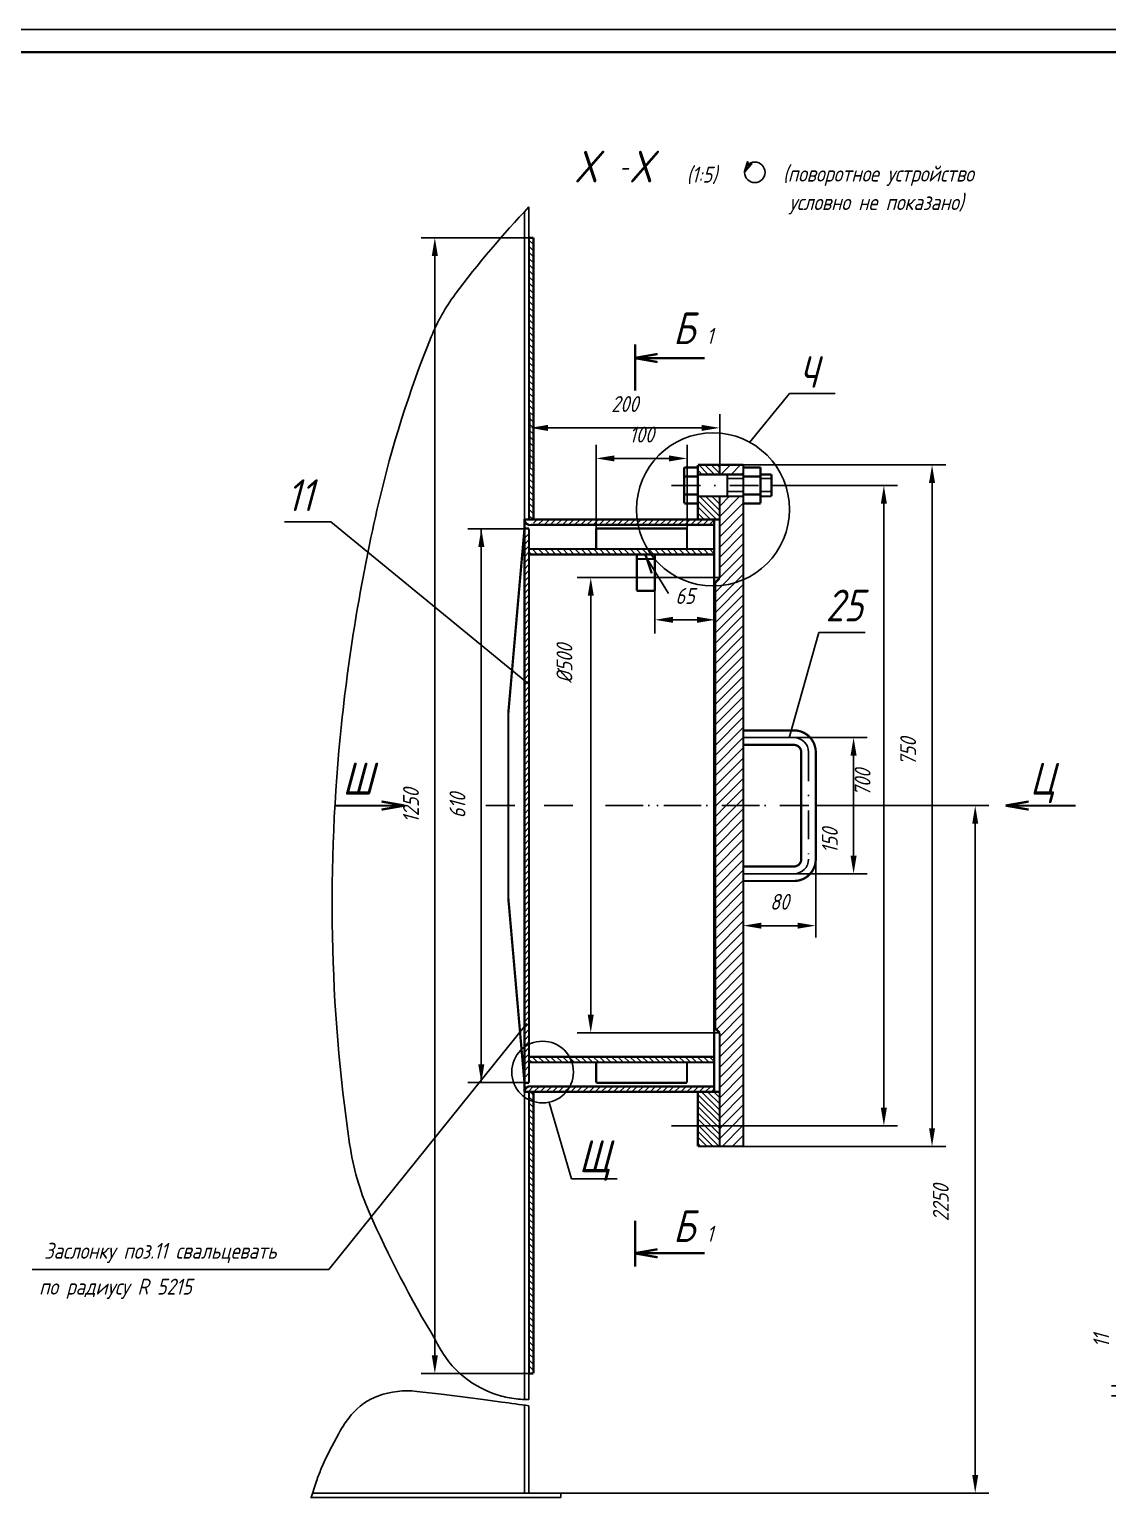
# Model space of a CAD drawing. Extents: x 626 to 1905, y 563 to 1774.
# Drawn here: x 836 to 1073.5, y 834 to 1157.2 of the extents above; entities that cross this region are included whole.
import ezdxf
from ezdxf.enums import TextEntityAlignment as Align

# ---------------------------------------------------------------- set-up
doc = ezdxf.new("R2010")
doc.units = 0
doc.header["$LTSCALE"] = 0.5
doc.header["$MEASUREMENT"] = 0
doc.linetypes.add('DASHDOT', pattern=[25.4, 12.7, -6.35, 0, -6.35])
doc.layers.get('0').update_dxf_attribs({"linetype": 'CONTINUOUS'})
doc.layers.get('DEFPOINTS').update_dxf_attribs({"linetype": 'CONTINUOUS'})
doc.styles.add('ROMANC', font='romanc', dxfattribs={"width": 0.8, "oblique": 15, "height": 3.5})
doc.dimstyles.get("Standard").update_dxf_attribs({"dimtxt": 0.18, "dimasz": 0.18, "dimexe": 0.18, "dimexo": 0.0625, "dimgap": 0.09, "dimtad": 0, "dimtih": 1, "dimtoh": 1, "dimdec": 4, "dimzin": 0, "dimtxsty": 'STANDARD', "dimcen": 0.09, "dimazin": 3, "dimtfac": 1, "dimtdec": 4, "dimtofl": 0, "dimtmove": 0, "dimatfit": 3, "dimtolj": 1, "dimtzin": 0})

# ---------------------------------------------------------------- blocks, each defined once
blk = doc.blocks.new('*X80')
at = {"color": 0}
for p, q in [((1081.41, 819.26), (1079.31, 821.36)), ((1082.76, 819.26), (1080.66, 821.36)), ((1083.92, 819.45), (1082.01, 821.36)), ((1083.92, 820.79), (1083.35, 821.36)), ((1080.06, 819.26), (1079.12, 820.2)), ((1083.23, 809.36), (1079.12, 813.47)), ((1081.88, 809.36), (1079.12, 812.12)), ((1083.92, 810.02), (1079.48, 814.46)), ((1083.92, 811.36), (1080.82, 814.46)), ((1083.92, 812.71), (1082.17, 814.46)), ((1083.92, 814.06), (1083.52, 814.46)), ((1080.53, 809.36), (1079.12, 810.77)), ((1079.19, 809.36), (1079.12, 809.43))]:
    blk.add_line(p, q, dxfattribs=at)
blk = doc.blocks.new('*X81')
at = {"color": 0}
for p, q in [((1042.92, 808.54), (1043.74, 809.36)), ((1043.89, 808.16), (1045.09, 809.36)), ((1045.24, 808.16), (1046.44, 809.36)), ((1046.59, 808.16), (1047.79, 809.36)), ((1047.93, 808.16), (1049.13, 809.36)), ((1049.28, 808.16), (1050.48, 809.36)), ((1050.63, 808.16), (1051.83, 809.36)), ((1051.97, 808.16), (1053.17, 809.36)), ((1053.32, 808.16), (1054.52, 809.36)), ((1054.67, 808.16), (1055.87, 809.36)), ((1056.02, 808.16), (1057.22, 809.36)), ((1057.36, 808.16), (1058.56, 809.36)), ((1058.71, 808.16), (1059.91, 809.36)), ((1060.06, 808.16), (1061.26, 809.36)), ((1061.4, 808.16), (1062.6, 809.36)), ((1062.75, 808.16), (1063.95, 809.36)), ((1064.1, 808.16), (1065.3, 809.36)), ((1065.44, 808.16), (1066.64, 809.36)), ((1066.79, 808.16), (1067.99, 809.36)), ((1068.14, 808.16), (1069.34, 809.36)), ((1069.49, 808.16), (1070.69, 809.36)), ((1070.83, 808.16), (1072.03, 809.36)), ((1072.18, 808.16), (1073.38, 809.36)), ((1073.53, 808.16), (1074.73, 809.36)), ((1074.87, 808.16), (1076.07, 809.36)), ((1076.22, 808.16), (1077.42, 809.36)), ((1077.57, 808.16), (1078.77, 809.36)), ((1078.91, 808.16), (1080.11, 809.36)), ((1080.26, 808.16), (1081.46, 809.36)), ((1081.61, 808.16), (1082.72, 809.27))]:
    blk.add_line(p, q, dxfattribs=at)
blk = doc.blocks.new('*D187')
at = {"color": 0, "linetype": 'BYBLOCK'}
for p, q in [((993.27, 1061.31), (1037.84, 1061.31)), ((1034.84, 915.31), (1034.84, 1057.31)), ((993.27, 911.31), (1037.84, 911.31))]:
    blk.add_line(p, q, dxfattribs=at)
for points in [[(1034.17, 1057.31), (1035.51, 1057.31), (1034.84, 1061.31)], [(1034.17, 915.31), (1035.51, 915.31), (1034.84, 911.31)]]:
    blk.add_solid(points, dxfattribs=at)
at = {"layer": 'DEFPOINTS', "color": 0, "linetype": 'BYBLOCK'}
for p in [(993.27, 1061.31), (1034.84, 1061.31), (993.27, 911.31)]:
    blk.add_point(p, dxfattribs=at)
at = {"color": 0, "linetype": 'BYBLOCK', "style": 'ROMANC', "oblique": 15, "width": 0.8}
blk.add_text('750', height=3.5, rotation=90, dxfattribs=at).set_placement((1031.34, 998.18), align=Align.CENTER)
blk = doc.blocks.new('*D213')
at = {"color": 0, "linetype": 'BYBLOCK'}
for p, q in [((988.07, 1036.5), (956.67, 1036.5)), ((959.67, 1032.5), (959.67, 940.28)), ((988.07, 936.28), (956.67, 936.28))]:
    blk.add_line(p, q, dxfattribs=at)
for points in [[(959.01, 1032.5), (960.34, 1032.5), (959.67, 1036.5)], [(959.01, 940.28), (960.34, 940.28), (959.67, 936.28)]]:
    blk.add_solid(points, dxfattribs=at)
at = {"layer": 'DEFPOINTS', "color": 0, "linetype": 'BYBLOCK'}
for p in [(988.07, 1036.5), (959.67, 936.28), (988.07, 936.28)]:
    blk.add_point(p, dxfattribs=at)
at = {"color": 0, "linetype": 'BYBLOCK', "style": 'ROMANC', "oblique": 15, "width": 0.8}
blk.add_text('%%c500', height=3.5, rotation=90, dxfattribs=at).set_placement((955.63, 1017.58), align=Align.CENTER)
blk = doc.blocks.new('*D189')
at = {"color": 0, "linetype": 'BYBLOCK'}
for p, q in [((946.27, 1060.41), (946.27, 1072.47)), ((988.07, 1061.2), (988.07, 1072.47)), ((984.07, 1069.47), (950.27, 1069.47))]:
    blk.add_line(p, q, dxfattribs=at)
for points in [[(950.27, 1070.14), (950.27, 1068.8), (946.27, 1069.47)], [(984.07, 1070.14), (984.07, 1068.8), (988.07, 1069.47)]]:
    blk.add_solid(points, dxfattribs=at)
at = {"layer": 'DEFPOINTS', "color": 0, "linetype": 'BYBLOCK'}
for p in [(946.27, 1069.47), (946.27, 1060.41), (988.07, 1061.2)]:
    blk.add_point(p, dxfattribs=at)
at = {"color": 0, "linetype": 'BYBLOCK', "style": 'ROMANC', "oblique": 15, "width": 0.8}
blk.add_text('200', height=3.5, dxfattribs=at).set_placement((967.17, 1072.97), align=Align.CENTER)
blk = doc.blocks.new('*D186')
at = {"color": 0, "linetype": 'BYBLOCK'}
for p, q in [((946.07, 1111.32), (922.33, 1111.32)), ((925.33, 1107.32), (925.33, 865.3)), ((946.07, 861.3), (922.33, 861.3))]:
    blk.add_line(p, q, dxfattribs=at)
for points in [[(924.66, 1107.32), (926, 1107.32), (925.33, 1111.32)], [(924.66, 865.3), (926, 865.3), (925.33, 861.3)]]:
    blk.add_solid(points, dxfattribs=at)
at = {"layer": 'DEFPOINTS', "color": 0, "linetype": 'BYBLOCK'}
for p in [(946.07, 1111.32), (925.33, 861.3), (946.07, 861.3)]:
    blk.add_point(p, dxfattribs=at)
at = {"color": 0, "linetype": 'BYBLOCK', "style": 'ROMANC', "oblique": 15, "width": 0.8}
blk.add_text('1250', height=3.5, rotation=90, dxfattribs=at).set_placement((921.83, 986.31), align=Align.CENTER)
blk = doc.blocks.new('*D188')
at = {"color": 0, "linetype": 'BYBLOCK'}
for p, q in [((993.27, 1001.29), (1020.56, 1001.29)), ((1017.56, 997.29), (1017.56, 975.32)), ((993.27, 971.32), (1020.56, 971.32))]:
    blk.add_line(p, q, dxfattribs=at)
for points in [[(1016.89, 997.29), (1018.23, 997.29), (1017.56, 1001.29)], [(1016.89, 975.32), (1018.23, 975.32), (1017.56, 971.32)]]:
    blk.add_solid(points, dxfattribs=at)
at = {"layer": 'DEFPOINTS', "color": 0, "linetype": 'BYBLOCK'}
for p in [(993.27, 1001.29), (993.27, 971.32), (1017.56, 971.32)]:
    blk.add_point(p, dxfattribs=at)
at = {"color": 0, "linetype": 'BYBLOCK', "style": 'ROMANC', "oblique": 15, "width": 0.8}
blk.add_text('150', height=3.5, rotation=90, dxfattribs=at).set_placement((1014.09, 978.6), align=Align.CENTER)
blk = doc.blocks.new('*D196')
at = {"color": 0, "linetype": 'BYBLOCK'}
for p, q in [((1076.82, 776.07), (1076.82, 779.77)), ((1076.82, 772.07), (1076.82, 776.07)), ((1086.1, 768.07), (1073.82, 768.07)), ((1076.82, 765.88), (1076.82, 768.07)), ((1085.83, 765.88), (1073.82, 765.88)), ((1076.82, 761.88), (1076.82, 757.88))]:
    blk.add_line(p, q, dxfattribs=at)
for points in [[(1076.15, 772.07), (1077.49, 772.07), (1076.82, 768.07)], [(1076.15, 761.88), (1077.49, 761.88), (1076.82, 765.88)]]:
    blk.add_solid(points, dxfattribs=at)
at = {"layer": 'DEFPOINTS', "color": 0, "linetype": 'BYBLOCK'}
for p in [(1076.82, 768.07), (1086.1, 768.07), (1085.83, 765.88)]:
    blk.add_point(p, dxfattribs=at)
at = {"color": 0, "linetype": 'BYBLOCK', "style": 'ROMANC', "oblique": 15, "width": 0.8}
blk.add_text('11', height=3.5, rotation=90, dxfattribs=at).set_placement((1073.32, 777.97), align=Align.CENTER)
blk = doc.blocks.new('*X191')
at = {"color": 0}
for p, q in [((946.62, 1041.61), (946.07, 1042.16)), ((947.97, 1041.61), (946.77, 1042.81)), ((949.31, 1041.61), (948.11, 1042.81)), ((950.66, 1041.61), (949.46, 1042.81)), ((952.01, 1041.61), (950.81, 1042.81)), ((953.35, 1041.61), (952.15, 1042.81)), ((954.7, 1041.61), (953.5, 1042.81)), ((956.05, 1041.61), (954.85, 1042.81)), ((957.4, 1041.61), (956.2, 1042.81)), ((958.74, 1041.61), (957.54, 1042.81)), ((960.09, 1041.61), (958.89, 1042.81)), ((961.44, 1041.61), (960.24, 1042.81)), ((962.78, 1041.61), (961.58, 1042.81)), ((964.13, 1041.61), (962.93, 1042.81)), ((965.48, 1041.61), (964.28, 1042.81)), ((966.82, 1041.61), (965.62, 1042.81)), ((968.17, 1041.61), (966.97, 1042.81)), ((969.52, 1041.61), (968.32, 1042.81)), ((970.87, 1041.61), (969.67, 1042.81)), ((972.21, 1041.61), (971.01, 1042.81)), ((973.56, 1041.61), (972.36, 1042.81)), ((974.91, 1041.61), (973.71, 1042.81)), ((976.25, 1041.61), (975.05, 1042.81)), ((977.6, 1041.61), (976.4, 1042.81)), ((978.95, 1041.61), (977.75, 1042.81)), ((980.29, 1041.61), (979.09, 1042.81)), ((981.64, 1041.61), (980.44, 1042.81)), ((982.99, 1041.61), (981.79, 1042.81)), ((984.34, 1041.61), (983.14, 1042.81)), ((985.68, 1041.61), (984.48, 1042.81)), ((986.87, 1041.77), (985.83, 1042.81))]:
    blk.add_line(p, q, dxfattribs=at)
blk = doc.blocks.new('*X192')
at = {"color": 0}
for p, q in [((947.96, 929.81), (946.76, 931.01)), ((949.31, 929.81), (948.11, 931.01)), ((950.66, 929.81), (949.46, 931.01)), ((952, 929.81), (950.8, 931.01)), ((953.35, 929.81), (952.15, 931.01)), ((954.7, 929.81), (953.5, 931.01)), ((955.11, 930.74), (954.84, 931.01)), ((957.39, 929.81), (956.19, 931.01)), ((958.74, 929.81), (957.54, 931.01)), ((960.08, 929.81), (958.88, 931.01)), ((961.43, 929.81), (960.23, 931.01)), ((962.78, 929.81), (961.58, 931.01)), ((964.13, 929.81), (962.93, 931.01)), ((965.47, 929.81), (964.27, 931.01)), ((966.82, 929.81), (965.62, 931.01)), ((968.17, 929.81), (966.97, 931.01)), ((969.51, 929.81), (968.31, 931.01)), ((970.86, 929.81), (969.66, 931.01)), ((972.21, 929.81), (971.01, 931.01)), ((973.56, 929.81), (972.36, 931.01)), ((974.9, 929.81), (973.7, 931.01)), ((976.25, 929.81), (975.05, 931.01)), ((977.6, 929.81), (976.4, 931.01)), ((978.94, 929.81), (977.74, 931.01)), ((980.29, 929.81), (979.09, 931.01)), ((981.64, 929.81), (980.44, 931.01)), ((982.98, 929.81), (981.78, 931.01)), ((984.33, 929.81), (983.13, 931.01)), ((985.68, 929.81), (984.48, 931.01)), ((986.87, 929.97), (985.83, 931.01)), ((946.61, 929.81), (946.07, 930.35)), ((956.04, 929.81), (955.11, 930.74))]:
    blk.add_line(p, q, dxfattribs=at)
blk = doc.blocks.new('*D211')
at = {"color": 0, "linetype": 'BYBLOCK'}
for p, q in [((960.87, 1047.31), (960.87, 1065.75)), ((980.87, 1047.31), (980.87, 1065.75)), ((976.87, 1062.75), (964.87, 1062.75))]:
    blk.add_line(p, q, dxfattribs=at)
for points in [[(964.87, 1063.41), (964.87, 1062.08), (960.87, 1062.75)], [(976.87, 1063.41), (976.87, 1062.08), (980.87, 1062.75)]]:
    blk.add_solid(points, dxfattribs=at)
at = {"layer": 'DEFPOINTS', "color": 0, "linetype": 'BYBLOCK'}
for p in [(960.87, 1062.75), (960.87, 1047.31), (980.87, 1047.31)]:
    blk.add_point(p, dxfattribs=at)
at = {"color": 0, "linetype": 'BYBLOCK', "style": 'ROMANC', "oblique": 15, "width": 0.8}
blk.add_text('100', height=3.5, dxfattribs=at).set_placement((970.87, 1066.25), align=Align.CENTER)
blk = doc.blocks.new('*D212')
at = {"color": 0, "linetype": 'BYBLOCK'}
for p, q in [((987.07, 1035.39), (987.07, 1024.22)), ((973.79, 1033.61), (973.79, 1024.22)), ((983.07, 1027.22), (977.79, 1027.22))]:
    blk.add_line(p, q, dxfattribs=at)
for points in [[(977.79, 1027.89), (977.79, 1026.55), (973.79, 1027.22)], [(983.07, 1027.89), (983.07, 1026.55), (987.07, 1027.22)]]:
    blk.add_solid(points, dxfattribs=at)
at = {"layer": 'DEFPOINTS', "color": 0, "linetype": 'BYBLOCK'}
for p in [(987.07, 1035.39), (973.79, 1033.61), (973.79, 1027.22)]:
    blk.add_point(p, dxfattribs=at)
at = {"color": 0, "linetype": 'BYBLOCK', "style": 'ROMANC', "oblique": 15, "width": 0.8}
blk.add_text('65', height=3.5, dxfattribs=at).set_placement((980.43, 1030.72), align=Align.CENTER)

msp = doc.modelspace()

# ---------------------------------------------------------------- linework, layer by layer
for p, q in [((626.71, 1157.2), (1467.71, 1157.2)), ((945.07, 1044.02), (945.07, 1117.07)), ((946.07, 1111.32), (946.07, 1118.12387)), ((994.64, 1066.28), (1003.42, 1077.03)), ((1003.42, 1077.03), (1013.52, 1077.03)), ((989.63, 1058.31), (993.25, 1058.31)), ((997.21, 1058.31), (999.47, 1058.31)), ((989.97, 1055.49), (993.25, 1055.49)), ((997.32, 1055.49), (999.47, 1055.49)), ((902.46, 1048.8), (892.21, 1048.8)), ((945.93, 1013.15), (902.46, 1048.8)), ((945.07, 1049.31), (946.07, 1049.31)), ((945.07, 1049.31), (946.07, 1049.31)), ((971.687, 1041.39), (976.808, 1033.045)), ((1003.39, 1001.27), (1009.87, 1024.46)), ((1009.87, 1024.46), (1020.13, 1024.46)), ((1009.21, 973.9), (1009.21, 957.3)), ((945.6, 938.39), (901.98, 884.21)), ((945.07, 928.6), (945.07, 855.57469)), ((945.07, 923.31), (946.07, 923.31)), ((950.53, 920.93), (955.43, 904.14)), ((977.48, 915.81), (996.91, 915.81)), ((955.43, 904.14), (965.46, 904.14)), ((901.98, 884.21), (836.67, 884.21)), ((946.07, 861.3), (946.07, 855.56028)), ((945.07, 854.33516), (945.07, 834.98)), ((946.07, 854.19285), (946.07, 834.98)), ((897.93, 833.98), (953.07, 833.98)), ((898.41693, 834.98), (953.07, 834.98)), ((953.07, 834.98), (953.07, 833.98))]:
    msp.add_line(p, q)
at = {"color": 0}
for p, q in [((947.07, 1109.82455), (946.07, 1110.82455)), ((947.07, 1108.47752), (946.07, 1109.47752)), ((947.07, 1111.17159), (946.92159, 1111.32)), ((947.07, 1107.13048), (946.07, 1108.13048)), ((947.07, 1105.78344), (946.07, 1106.78344)), ((947.07, 1104.4364), (946.07, 1105.4364)), ((947.07, 1103.08936), (946.07, 1104.08936)), ((947.07, 1101.74232), (946.07, 1102.74232)), ((947.07, 1100.39528), (946.07, 1101.39528)), ((947.07, 1099.04825), (946.07, 1100.04825)), ((947.07, 1097.70121), (946.07, 1098.70121)), ((947.07, 1096.35417), (946.07, 1097.35417)), ((947.07, 1095.00713), (946.07, 1096.00713)), ((947.07, 1093.66009), (946.07, 1094.66009)), ((947.07, 1092.31305), (946.07, 1093.31305)), ((947.07, 1090.96602), (946.07, 1091.96602)), ((947.07, 1089.61898), (946.07, 1090.61898)), ((947.07, 1088.27194), (946.07, 1089.27194)), ((947.07, 1086.9249), (946.07, 1087.9249)), ((947.07, 1085.57786), (946.07, 1086.57786)), ((947.07, 1084.23082), (946.07, 1085.23082)), ((947.07, 1082.88379), (946.07, 1083.88379)), ((947.07, 1081.53675), (946.07, 1082.53675)), ((947.07, 1080.18971), (946.07, 1081.18971)), ((947.07, 1078.84267), (946.07, 1079.84267)), ((947.07, 1077.49563), (946.07, 1078.49563)), ((947.07, 1076.14859), (946.07, 1077.14859)), ((947.07, 1074.80155), (946.07, 1075.80155)), ((947.07, 1073.45452), (946.07, 1074.45452)), ((947.07, 1072.10748), (946.07, 1073.10748)), ((947.07, 1070.76044), (946.07, 1071.76044)), ((947.07, 1069.4134), (946.07, 1070.4134)), ((947.07, 1068.06636), (946.07, 1069.06636)), ((947.07, 1066.71932), (946.07, 1067.71932)), ((947.07, 1065.37229), (946.07, 1066.37229)), ((947.07, 1064.02525), (946.07, 1065.02525)), ((947.07, 1062.67821), (946.07, 1063.67821)), ((947.07, 1061.33117), (946.07, 1062.33117)), ((947.07, 1059.98413), (946.07, 1060.98413)), ((988.07, 1061.19751), (988.18249, 1061.31)), ((988.32756, 1059.21), (990.42756, 1061.31)), ((990.57262, 1059.21), (992.67262, 1061.31)), ((947.07, 1058.63709), (946.07, 1059.63709)), ((947.07, 1057.29006), (946.07, 1058.29006)), ((947.07, 1055.94302), (946.07, 1056.94302)), ((992.81768, 1059.21), (993.27, 1059.66232)), ((947.07, 1054.59598), (946.07, 1055.59598)), ((947.07, 1053.24894), (946.07, 1054.24894)), ((988.07, 1049.97219), (992.50781, 1054.41)), ((988.07, 1052.21725), (990.26275, 1054.41)), ((947.07, 1051.9019), (946.07, 1052.9019)), ((947.07, 1050.55486), (946.07, 1051.55486)), ((988.07, 1047.72712), (993.27, 1052.92712)), ((988.07, 1045.48206), (993.27, 1050.68206)), ((947.07, 1049.20782), (946.07, 1050.20782)), ((988.07, 1043.237), (993.27, 1048.437)), ((945.07, 1045.18124), (946.07, 1046.18124)), ((945.07, 1043.79124), (946.07, 1044.79124)), ((988.07, 1040.99193), (993.27, 1046.19193)), ((945.07, 1042.4442), (946.07, 1043.4442)), ((945.07, 1041.09716), (946.07, 1042.09716)), ((946.58559, 1041.61), (946.07, 1042.12559)), ((988.07, 1038.74687), (993.27, 1043.94687)), ((988.07, 1036.5018), (993.27, 1041.7018)), ((945.07, 1039.75012), (946.07, 1040.75012)), ((945.07, 1038.40308), (946.07, 1039.40308)), ((945.07, 1037.05605), (946.07, 1038.05605)), ((987.07, 1033.25674), (993.27, 1039.45674)), ((945.07, 1035.70901), (946.07, 1036.70901)), ((945.07, 1034.36197), (946.07, 1035.36197)), ((987.07, 1031.01168), (993.27, 1037.21168)), ((987.07, 1028.76661), (993.27, 1034.96661)), ((945.07, 1033.01493), (946.07, 1034.01493)), ((945.07, 1031.66789), (946.07, 1032.66789)), ((945.07, 1030.32085), (946.07, 1031.32085)), ((987.07, 1026.52155), (993.27, 1032.72155)), ((945.07, 1028.97382), (946.07, 1029.97382)), ((945.07, 1027.62678), (946.07, 1028.62678)), ((987.07, 1024.27648), (993.27, 1030.47648)), ((987.07, 1022.03142), (993.27, 1028.23142)), ((945.07, 1026.27974), (946.07, 1027.27974)), ((945.07, 1024.9327), (946.07, 1025.9327)), ((987.07, 1019.78636), (993.27, 1025.98636)), ((945.07, 1023.58566), (946.07, 1024.58566)), ((945.07, 1022.23862), (946.07, 1023.23862)), ((945.07, 1020.89159), (946.07, 1021.89159)), ((987.07, 1017.54129), (993.27, 1023.74129)), ((987.07, 1015.29623), (993.27, 1021.49623)), ((945.07, 1019.54455), (946.07, 1020.54455)), ((945.07, 1018.19751), (946.07, 1019.19751)), ((987.07, 1013.05116), (993.27, 1019.25116)), ((945.07, 1016.85047), (946.07, 1017.85047)), ((945.07, 1015.50343), (946.07, 1016.50343)), ((945.07, 1014.15639), (946.07, 1015.15639)), ((987.07, 1010.8061), (993.27, 1017.0061)), ((945.07, 1012.80935), (946.07, 1013.80935)), ((945.07, 1011.46232), (946.07, 1012.46232)), ((987.07, 1008.56104), (993.27, 1014.76104)), ((987.07, 1006.31597), (993.27, 1012.51597)), ((945.07, 1010.11528), (946.07, 1011.11528)), ((945.07, 1008.76824), (946.07, 1009.76824)), ((987.07, 1004.07091), (993.27, 1010.27091)), ((945.07, 1007.4212), (946.07, 1008.4212)), ((945.07, 1006.07416), (946.07, 1007.07416)), ((945.07, 1004.72712), (946.07, 1005.72712)), ((987.07, 1001.82584), (993.27, 1008.02584)), ((987.07, 999.58078), (993.27, 1005.78078)), ((945.07, 1003.38009), (946.07, 1004.38009)), ((945.07, 1002.03305), (946.07, 1003.03305)), ((987.07, 997.33572), (993.27, 1003.53572)), ((945.07, 1000.68601), (946.07, 1001.68601)), ((945.07, 999.33897), (946.07, 1000.33897)), ((945.07, 997.99193), (946.07, 998.99193)), ((987.07, 995.09065), (993.27, 1001.29065)), ((987.07, 992.84559), (993.27, 999.04559)), ((945.07, 996.64489), (946.07, 997.64489)), ((945.07, 995.29786), (946.07, 996.29786)), ((987.07, 990.60052), (993.27, 996.80052)), ((945.07, 993.95082), (946.07, 994.95082)), ((945.07, 992.60378), (946.07, 993.60378)), ((987.07, 988.35546), (993.27, 994.55546)), ((987.2696, 986.31), (993.27, 992.3104)), ((945.07, 991.25674), (946.07, 992.25674)), ((945.07, 989.9097), (946.07, 990.9097)), ((945.07, 988.56266), (946.07, 989.56266)), ((989.51467, 986.31), (993.27, 990.06533)), ((945.07, 987.21562), (946.07, 988.21562)), ((945.07, 985.86859), (945.51141, 986.31)), ((945.51141, 986.31), (946.07, 986.86859)), ((987.07, 983.86533), (989.51467, 986.31)), ((987.07, 986.1104), (987.2696, 986.31)), ((987.07, 981.62027), (991.75973, 986.31)), ((991.75973, 986.31), (993.27, 987.82027)), ((945.07, 984.52155), (946.07, 985.52155)), ((945.07, 983.17451), (946.07, 984.17451)), ((945.07, 981.82747), (946.07, 982.82747)), ((987.07, 979.3752), (993.27, 985.5752)), ((987.07, 977.13014), (993.27, 983.33014)), ((945.07, 980.48043), (946.07, 981.48043)), ((945.07, 979.13339), (946.07, 980.13339)), ((987.07, 974.88508), (993.27, 981.08508)), ((945.07, 977.78636), (946.07, 978.78636)), ((945.07, 976.43932), (946.07, 977.43932)), ((946.16086, 977.41), (946.07, 977.50086)), ((987.07, 972.64001), (993.27, 978.84001)), ((987.07, 970.39495), (993.27, 976.59495)), ((945.07, 975.09228), (946.07, 976.09228)), ((945.07, 973.74524), (946.07, 974.74524)), ((945.07, 972.3982), (946.07, 973.3982)), ((987.07, 968.14988), (993.27, 974.34988)), ((945.07, 971.05116), (946.07, 972.05116)), ((945.07, 969.70413), (946.07, 970.70413)), ((987.07, 965.90482), (993.27, 972.10482)), ((987.07, 963.65976), (993.27, 969.85976)), ((945.07, 968.35709), (946.07, 969.35709)), ((945.07, 967.01005), (946.07, 968.01005)), ((945.07, 965.66301), (946.07, 966.66301)), ((987.07, 961.41469), (993.27, 967.61469)), ((945.07, 964.31597), (946.07, 965.31597)), ((945.07, 962.96893), (946.07, 963.96893)), ((987.07, 959.16963), (993.27, 965.36963)), ((945.07, 961.62189), (946.07, 962.62189)), ((945.07, 960.27486), (946.07, 961.27486)), ((987.07, 956.92456), (993.27, 963.12456)), ((987.07, 954.6795), (993.27, 960.8795)), ((945.07, 958.92782), (946.07, 959.92782)), ((945.07, 957.58078), (946.07, 958.58078)), ((945.07, 956.23374), (946.07, 957.23374)), ((987.07, 952.43444), (993.27, 958.63444)), ((945.07, 954.8867), (946.07, 955.8867)), ((945.07, 953.53966), (946.07, 954.53966)), ((987.07, 950.18937), (993.27, 956.38937)), ((987.07, 947.94431), (993.27, 954.14431)), ((945.07, 952.19263), (946.07, 953.19263)), ((945.07, 950.84559), (946.07, 951.84559)), ((945.07, 949.49855), (946.07, 950.49855)), ((987.07, 945.69924), (993.27, 951.89924)), ((945.07, 948.15151), (946.07, 949.15151)), ((945.07, 946.80447), (946.07, 947.80447)), ((987.07, 943.45418), (993.27, 949.65418)), ((987.07, 941.20911), (993.27, 947.40911)), ((945.07, 945.45743), (946.07, 946.45743)), ((945.07, 944.1104), (946.07, 945.1104)), ((987.07, 938.96405), (993.27, 945.16405)), ((945.07, 942.76336), (946.07, 943.76336)), ((945.07, 941.41632), (946.07, 942.41632)), ((945.07, 940.06928), (946.07, 941.06928)), ((987.35051, 936.99949), (993.27, 942.91899)), ((988.07, 935.47392), (993.27, 940.67392)), ((945.07, 938.72224), (946.07, 939.72224)), ((945.07, 937.3752), (946.07, 938.3752)), ((988.07, 933.22886), (993.27, 938.42886)), ((945.07, 936.02816), (946.07, 937.02816)), ((945.07, 934.68113), (946.07, 935.68113)), ((945.07, 933.33409), (946.07, 934.33409)), ((988.07, 930.98379), (993.27, 936.18379)), ((945.07, 931.98705), (946.07, 932.98705)), ((945.07, 930.64001), (946.07, 931.64001)), ((988.07, 928.73873), (993.27, 933.93873)), ((988.07, 926.49367), (993.27, 931.69367)), ((945.07, 929.29297), (946.07, 930.29297)), ((945.07, 927.94593), (946.07, 928.94593)), ((946.58141, 929.81), (946.07, 930.32141)), ((988.07, 924.2486), (993.27, 929.4486)), ((945.07, 926.42593), (946.07, 927.42593)), ((945.86926, 923.34), (947.06926, 924.54)), ((947.16926, 923.31), (948.36926, 924.51)), ((948.5163, 923.31), (949.7163, 924.51)), ((949.86333, 923.31), (951.06333, 924.51)), ((951.21037, 923.31), (952.41037, 924.51)), ((952.55741, 923.31), (953.75741, 924.51)), ((953.90445, 923.31), (955.10445, 924.51)), ((955.25149, 923.31), (956.45149, 924.51)), ((956.59853, 923.31), (957.79853, 924.51)), ((957.94556, 923.31), (959.14556, 924.51)), ((959.2926, 923.31), (960.4926, 924.51)), ((960.63964, 923.31), (961.83964, 924.51)), ((961.98668, 923.31), (963.18668, 924.51)), ((963.33372, 923.31), (964.53372, 924.51)), ((964.68076, 923.31), (965.88076, 924.51)), ((966.0278, 923.31), (967.2278, 924.51)), ((967.37483, 923.31), (968.57483, 924.51)), ((968.72187, 923.31), (969.92187, 924.51)), ((970.06891, 923.31), (971.26891, 924.51)), ((971.41595, 923.31), (972.61595, 924.51)), ((972.76299, 923.31), (973.96299, 924.51)), ((974.11003, 923.31), (975.31003, 924.51)), ((975.45706, 923.31), (976.65706, 924.51)), ((976.8041, 923.31), (978.0041, 924.51)), ((978.15114, 923.31), (979.35114, 924.51)), ((979.49818, 923.31), (980.69818, 924.51)), ((980.84522, 923.31), (982.04522, 924.51)), ((982.19226, 923.31), (983.39226, 924.51)), ((983.53929, 923.31), (984.73929, 924.51)), ((984.88633, 923.31), (986.08633, 924.51)), ((988.07, 922.00354), (993.27, 927.20354)), ((988.07, 919.75847), (993.27, 924.95847)), ((947.07, 921.23918), (946.07, 922.23918)), ((947.07, 922.58621), (946.34621, 923.31)), ((988.07, 917.95625), (983.27, 922.75625)), ((988.07, 916.60921), (983.27, 921.40921)), ((988.07, 919.30329), (984.06329, 923.31)), ((988.07, 920.65033), (985.41033, 923.31)), ((986.23337, 923.31), (986.87, 923.94663)), ((988.07, 921.99737), (986.75737, 923.31)), ((988.07, 917.51341), (993.27, 922.71341)), ((947.07, 919.89214), (946.07, 920.89214)), ((947.07, 918.5451), (946.07, 919.5451)), ((947.07, 917.19806), (946.07, 918.19806)), ((987.52217, 915.81), (983.27, 920.06217)), ((986.17514, 915.81), (983.27, 918.71514)), ((988.61165, 915.81), (993.27, 920.46835)), ((990.85672, 915.81), (993.27, 918.22328)), ((947.07, 915.85102), (946.07, 916.85102)), ((947.07, 914.50398), (946.07, 915.50398)), ((984.8281, 915.81), (983.27, 917.3681)), ((983.48106, 915.81), (983.27, 916.02106)), ((987.98106, 911.31), (983.48106, 915.81)), ((988.07, 912.5681), (984.8281, 915.81)), ((988.07, 913.91514), (986.17514, 915.81)), ((988.07, 915.26217), (987.52217, 915.81)), ((988.07, 915.26835), (988.61165, 915.81)), ((988.07, 913.02328), (990.85672, 915.81)), ((988.60178, 911.31), (993.10178, 915.81)), ((993.10178, 915.81), (993.27, 915.97822)), ((947.07, 913.15694), (946.07, 914.15694)), ((947.07, 911.80991), (946.07, 912.80991)), ((986.63402, 911.31), (983.27, 914.67402)), ((985.28698, 911.31), (983.27, 913.32698)), ((983.93994, 911.31), (983.27, 911.97994)), ((990.84685, 911.31), (993.27, 913.73315)), ((993.09191, 911.31), (993.27, 911.48809)), ((947.07, 910.46287), (946.07, 911.46287)), ((947.07, 909.11583), (946.07, 910.11583)), ((947.07, 907.76879), (946.07, 908.76879)), ((947.07, 906.42175), (946.07, 907.42175)), ((947.07, 905.07471), (946.07, 906.07471)), ((947.07, 903.72768), (946.07, 904.72768)), ((947.07, 902.38064), (946.07, 903.38064)), ((947.07, 901.0336), (946.07, 902.0336)), ((947.07, 899.68656), (946.07, 900.68656)), ((947.07, 898.33952), (946.07, 899.33952)), ((947.07, 896.99248), (946.07, 897.99248)), ((947.07, 895.64545), (946.07, 896.64545)), ((947.07, 894.29841), (946.07, 895.29841)), ((947.07, 892.95137), (946.07, 893.95137)), ((947.07, 891.60433), (946.07, 892.60433)), ((947.07, 890.25729), (946.07, 891.25729)), ((947.07, 888.91025), (946.07, 889.91025)), ((947.07, 887.56321), (946.07, 888.56321)), ((947.07, 886.21618), (946.07, 887.21618)), ((947.07, 884.86914), (946.07, 885.86914)), ((947.07, 883.5221), (946.07, 884.5221)), ((947.07, 882.17506), (946.07, 883.17506)), ((947.07, 880.82802), (946.07, 881.82802)), ((947.07, 879.48098), (946.07, 880.48098)), ((947.07, 878.13395), (946.07, 879.13395)), ((947.07, 876.78691), (946.07, 877.78691)), ((947.07, 875.43987), (946.07, 876.43987)), ((947.07, 874.09283), (946.07, 875.09283)), ((947.07, 872.74579), (946.07, 873.74579)), ((947.07, 871.39875), (946.07, 872.39875)), ((947.07, 870.05172), (946.07, 871.05172)), ((947.07, 868.70468), (946.07, 869.70468)), ((947.07, 867.35764), (946.07, 868.35764)), ((947.07, 866.0106), (946.07, 867.0106)), ((947.07, 864.66356), (946.07, 865.66356)), ((947.07, 863.31652), (946.07, 864.31652)), ((947.07, 861.96948), (946.07, 862.96948)), ((946.39245, 861.3), (946.07, 861.62245))]:
    msp.add_line(p, q, dxfattribs=at)
at = {"linetype": 'DASHDOT'}
for p, q in [((977.48, 1056.81), (1000.28, 1056.81)), ((993.27, 1001.28), (1004.42987, 1001.28)), ((936.6, 986.31), (955.88, 986.31)), ((936.6, 986.31), (957.65, 986.31)), ((962.94, 986.31), (1009.22987, 986.31)), ((964.86, 986.31), (996.91, 986.31)), ((993.27, 971.32), (1004.42987, 971.32))]:
    msp.add_line(p, q, dxfattribs=at)
at = {"color": 0, "linetype": 'BYBLOCK'}
for p, q in [((999.47, 1056.81), (1027.23, 1056.81)), ((1024.23, 1052.81), (1024.23, 919.81)), ((946.07, 1047.27), (932.57, 1047.27)), ((935.57, 1047.27), (935.57, 925.36)), ((1009.22987, 986.34), (1047.35, 986.34)), ((1044.35, 838.98), (1044.35, 982.34)), ((993.27, 958.33), (993.27, 944.64)), ((1005.22987, 959.89), (997.27, 959.89)), ((945.07, 925.36), (932.57, 925.36)), ((993.27, 915.81), (1027.23, 915.81)), ((953.07, 834.98), (1047.35, 834.98))]:
    msp.add_line(p, q, dxfattribs=at)
at = {"color": 0, "linetype": 'DASHDOT'}
msp.add_line((1007.62987, 998.08), (1007.62987, 974.52), dxfattribs=at)
for points, const_width in [([(646.71, 1152.2), (1462.71, 1152.2)], 0.5), ([(993.55, 1125.81), (994.28363, 1128.14429)], 0.5), ([(993.51601, 1125.82891), (995.15604, 1127.73291)], 0.5), ([(947.03, 1111.32), (946.06, 1111.32)], 0.5), ([(946.07, 1049.31), (946.07, 1111.32)], 0.5), ([(947.07, 1049.31), (947.07, 1111.31)], 0.5), ([(969.446, 1087.829), (969.446, 1077.699)], 0.5), ([(969.318, 1084.85), (974.398, 1085.74)], 0.5), ([(969.318, 1084.85), (974.398, 1083.96)], 0.5), ([(969.368, 1084.83), (984.738, 1084.83)], 0.5), ([(980.27, 1052.85), (980.27, 1060.77)], 0.5), ([(980.27, 1060.77), (983.27, 1060.77)], 0.5), ([(983.27, 1061.31), (993.27, 1061.31)], 0.5), ([(983.27, 1049.31), (983.27, 1061.31)], 0.5), ([(988.07, 1059.21), (988.07, 1061.31)], 0.5), ([(993.27, 986.31), (993.27, 1061.31)], 0.5), ([(993.27, 1060.77), (997.07, 1060.77)], 0.5), ([(997.07, 1052.85), (997.07, 1060.77)], 0.5), ([(980.27, 1058.79), (983.27, 1058.79)], 0.5), ([(983.27, 1059.21), (993.27, 1059.21)], 0.45), ([(989.75, 1054.41), (989.75, 1059.21)], 0.5), ([(993.11, 1059.21), (993.27, 1059.21)], 0.45), ([(993.27, 1058.79), (997.07, 1058.79)], 0.5), ([(997.07, 1059.21), (999.47, 1059.21)], 0.45), ([(999.47, 1054.41), (999.47, 1059.21)], 0.5), ([(980.27, 1054.83), (983.27, 1054.83)], 0.5), ([(983.27, 1054.41), (993.27, 1054.41)], 0.5), ([(988.07, 1036.39), (988.07, 1054.41)], 0.5), ([(993.27, 1054.83), (997.07, 1054.83)], 0.5), ([(997.07, 1054.41), (999.47, 1054.41)], 0.5), ([(980.27, 1052.85), (983.27, 1052.85)], 0.5), ([(993.27, 1052.85), (997.07, 1052.85)], 0.5), ([(945.07, 986.31), (945.07, 1049.31)], 0.5), ([(945.07, 1049.31), (988.07, 1049.31)], 0.5), ([(945.07, 1047.32), (946.07, 1047.32)], 0.5), ([(946.07, 986.31), (946.07, 1047.31)], 0.5), ([(946.51817, 1048.11), (986.87, 1048.11)], 0.5), ([(960.87, 1047.31), (980.87, 1047.31)], 0.5), ([(960.87, 1042.81), (960.87, 1047.31)], 0.5), ([(980.87, 1042.81), (980.87, 1047.31)], 0.5), ([(986.87, 986.31), (986.87, 1049.31)], 0.5), ([(946.07, 1042.81), (986.87, 1042.81)], 0.5), ([(946.07, 1041.61), (986.87, 1041.61)], 0.5), ([(969.792, 1033.61), (969.792, 1041.61)], 0.5), ([(969.792, 1040.61), (973.792, 1040.61)], 0.5), ([(971.687, 1041.705), (973.105, 1037.454)], 0.5), ([(973.792, 1033.61), (973.792, 1041.61)], 0.5), ([(987.07, 1035.39), (988.07, 1036.39)], 0.5), ([(987.07, 986.31), (987.07, 1035.39)], 0.5), ([(969.792, 1033.61), (973.792, 1033.61)], 0.5), ([(918.62, 986.31), (903.25, 986.31)], 0.5), ([(918.67, 986.33), (913.59, 987.22)], 0.5), ([(918.67, 986.33), (913.59, 985.44)], 0.5), ([(945.07, 986.31), (945.07, 923.31)], 0.5), ([(946.07, 986.31), (946.07, 925.31)], 0.5), ([(986.87, 986.31), (986.87, 923.31)], 0.5), ([(987.07, 986.31), (987.07, 937.28)], 0.5), ([(993.27, 986.31), (993.27, 911.31)], 0.5), ([(1051.04, 986.33), (1056.12, 987.22)], 0.5), ([(1051.04, 986.33), (1056.12, 985.44)], 0.5), ([(1051.09, 986.31), (1066.46, 986.31)], 0.5), ([(987.07, 937.28), (988.07, 936.28)], 0.5), ([(988.07, 936.28), (988.07, 911.31)], 0.5), ([(946.07, 931.01), (986.87, 931.01)], 0.5), ([(946.07, 929.81), (986.87, 929.81)], 0.5), ([(960.87, 929.81), (960.87, 925.31)], 0.5), ([(980.87, 929.81), (980.87, 925.31)], 0.5), ([(945.07, 925.31), (946.07, 925.31)], 0.5), ([(946.08183, 924.51), (946.08183, 924.51)], 0.5), ([(946.51817, 924.51), (986.87, 924.51)], 0.5), ([(960.87, 925.31), (980.87, 925.31)], 0.5), ([(945.07, 923.31), (988.07, 923.31)], 0.5), ([(946.07, 923.31), (946.07, 861.3)], 0.5), ([(947.07, 923.31), (947.07, 861.31)], 0.5), ([(983.27, 923.31), (983.27, 911.31)], 0.5), ([(983.27, 911.31), (993.27, 911.31)], 0.5), ([(969.446, 884.791), (969.446, 894.921)], 0.5), ([(969.318, 887.77), (974.398, 888.66)], 0.5), ([(969.318, 887.77), (974.398, 886.88)], 0.5), ([(969.368, 887.79), (984.738, 887.79)], 0.5), ([(947.03, 861.3), (946.06, 861.3)], 0.5)]:
    msp.add_lwpolyline(points, dxfattribs=dict(const_width=const_width))
for points in [[(946.07, 1118.12387, 0.030610167), (929.81102, 1098.87929, 0.063833429), (924.53, 1089.5, 0.039428576), (912.93262, 1052.85394, 0.030739076), (904.78, 1004.26, 0.031042279), (902.78121, 957.47727, 0.03174264), (906.57, 911.84, 0.066710103), (910.89022, 896.78859, 0.032981995), (925.43, 868.77)], [(925.43, 868.77, 0.102612172), (930.79451, 861.39403, 0.102612172), (938.65, 856.76, 0.041841401), (942.2897, 855.85067, 0.042287541), (946.07, 855.56028)], [(946.07, 854.19285, 0.001388005), (940.07671, 855.03161, 0.002078817), (935.95, 855.58, 0.001342467), (926.83037, 856.72843, 0.002231824), (921.34, 857.38, 0.115559591), (912.92035, 856.39516, 0.134514747), (906.94, 852.18, 0.044727691), (904.1617, 848.11909, 0.025450067), (900.33, 840.38, 0.01943819), (899.26543, 837.63502, 0.014950626), (898.13, 833.98)]]:
    msp.add_lwpolyline(points, format="xyb")
at = {"const_width": 0.5}
for points in [[(945.07, 1047.27, 0.065622181), (945.07, 925.36, 0.065622181)], [(946.51817, 1048.11, -0.497137694), (945.10505, 1049.4, -0.577254043)], [(1009.22987, 998.08, 0.414213562), (1004.42987, 1002.88, 0.414213562)], [(1006.02987, 998.08, 0.414213562), (1004.42987, 999.68, 0.414213562)], [(1004.42987, 972.92, 0.414213562), (1006.02987, 974.52, 0.414213562)], [(1004.42987, 969.72, 0.414213562), (1009.22987, 974.52, 0.414213562)], [(946.51817, 924.51, 0.497137694), (945.10505, 923.22, 0.577254043)]]:
    msp.add_lwpolyline(points, format="xyb", dxfattribs=at)
at = {"linetype": 'CONTINUOUS', "const_width": 0.5}
for points in [[(993.27, 1002.88), (1004.42987, 1002.88)], [(993.27, 999.68), (1004.42987, 999.68)], [(993.27, 972.92), (1004.42987, 972.92)], [(993.27, 969.72), (1004.42987, 969.72)]]:
    msp.add_lwpolyline(points, dxfattribs=at)
at = {"color": 0, "linetype": 'BYBLOCK', "const_width": 0.5}
for points in [[(1006.02987, 998.08), (1006.02987, 974.52)], [(1009.22987, 998.08), (1009.22987, 974.52)]]:
    msp.add_lwpolyline(points, dxfattribs=at)
for centre, radius in [((995.8, 1125.72), 2.25719), ((986.59, 1051.52), 16.85159), ((949.06, 927.66), 6.79248)]:
    msp.add_circle(centre, radius)
for centre, start, end in [((1004.42987, 998.08), 0, 90), ((1004.42987, 974.52), 270, 0)]:
    msp.add_arc(centre, 3.2, start, end)
at = {"color": 0, "linetype": 'BYBLOCK'}
for points in [[(1023.56333, 1052.81), (1024.89667, 1052.81), (1024.23, 1056.81)], [(934.90333, 1043.27), (936.23667, 1043.27), (935.57, 1047.27)], [(1043.68333, 982.34), (1045.01667, 982.34), (1044.35, 986.34)], [(997.27, 960.55667), (997.27, 959.22333), (993.27, 959.89)], [(1005.22987, 960.55667), (1005.22987, 959.22333), (1009.22987, 959.89)], [(934.90333, 929.36), (936.23667, 929.36), (935.57, 925.36)], [(1023.56333, 919.81), (1024.89667, 919.81), (1024.23, 915.81)], [(1043.68333, 838.98), (1045.01667, 838.98), (1044.35, 834.98)]]:
    msp.add_solid(points, dxfattribs=at)
at = {"layer": 'DEFPOINTS', "color": 0, "linetype": 'BYBLOCK'}
for p in [(999.47, 1056.81), (946.07, 1044.31), (1014.32, 986.34), (1044.35, 986.34), (993.27, 973.22), (1009.22987, 971.62), (993.27, 947.64), (935.57, 928.31), (945.07, 928.31), (993.27, 915.81), (1024.23, 915.81), (953.07, 834.98)]:
    msp.add_point(p, dxfattribs=at)

# ---------------------------------------------------------------- block references
for name, p in [('*X80', (-95.85, 239.95)), ('*X81', (-95.85, 239.95)), ('*X191', (0, 0)), ('*X192', (0, 0))]:
    msp.add_blockref(name, p)

# ---------------------------------------------------------------- texts
at = {"style": 'ROMANC', "oblique": 15, "width": 0.8}
for s, height, p in [(' Х', 7, (952.65655, 1123.49466)), (' Х', 7, (964.72223, 1123.49466)), ('-', 3.5, (965.99639, 1125.09151)), ('(1:5)', 3.5, (980.78, 1123.47)), ('(поворотное устройство', 3.5, (1002.008, 1123.687)), ('условно не показано)', 3.5, (1003.373, 1117.416)), ('Б', 7, (977.80923, 1087.90566)), ('1', 3.5, (985.172, 1087.977)), ('Ч', 7, (1005.41223, 1078.28466)), ('11', 7, (892.7175, 1051.145)), ('25', 7, (1011.3875, 1026.865)), ('Ш', 7, (904.99223, 988.74466)), ('Ц', 7, (1056.42223, 988.74466)), ('Щ', 7, (957.06223, 905.62466)), ('Б', 7, (977.80923, 890.25366)), ('1', 3.5, (985.172, 890.325)), ('Заслонку поз.11 свальцевать', 3.5, (839.31, 886.57)), ('по радиусу R 5215', 3.5, (838.18, 878.67))]:
    msp.add_text(s, height=height, dxfattribs=at).set_placement(p)
at = {"color": 0, "linetype": 'BYBLOCK', "style": 'ROMANC', "oblique": 15, "width": 0.8}
for s, p in [('700', (1021.3, 991.37)), ('610', (932.07, 986.31)), ('2250', (1038.52, 898.85))]:
    msp.add_text(s, height=3.5, rotation=90, dxfattribs=at).set_placement(p, align=Align.CENTER)
msp.add_text('80', height=3.5, dxfattribs=at).set_placement((1001.24994, 963.39), align=Align.CENTER)

# ---------------------------------------------------------------- dimensions: what is measured, and where the dimension line sits
dim = msp.add_linear_dim(base=(925.33, 861.3), p1=(946.07, 1111.32), p2=(946.07, 861.3), angle=90, text='1250', dimstyle='Standard')
dim.commit()
dim.dimension.update_dxf_attribs({"geometry": '*D186', "text_midpoint": (921.83, 986.31)})
for base, p1, p2, text, picture, middle in [((946.27, 1069.47), (988.07, 1061.19751), (946.27, 1060.41), '200', '*D189', (967.17, 1072.97)), ((960.87, 1062.746), (980.87, 1047.31), (960.87, 1047.31), '100', '*D211', (970.87, 1066.246)), ((973.792, 1027.219), (987.07, 1035.39), (973.792, 1033.61), '65', '*D212', (980.431, 1030.719))]:
    dim = msp.add_linear_dim(base=base, p1=p1, p2=p2, text=text, dimstyle='Standard')
    dim.commit()
    dim.dimension.update_dxf_attribs({"geometry": picture, "text_midpoint": middle})
for base, p1, p2, text, picture, middle in [((1034.84, 1061.31), (993.27, 911.31), (993.27, 1061.31), '750', '*D187', (1031.34, 998.18)), ((959.674, 936.28), (988.07, 1036.5018), (988.07, 936.28), '%%c500', '*D213', (955.63, 1017.575)), ((1017.56, 971.32), (993.27, 1001.29065), (993.27, 971.32), '150', '*D188', (1014.09, 978.6))]:
    dim = msp.add_linear_dim(base=base, p1=p1, p2=p2, angle=90, text=text, dimstyle='Standard')
    dim.commit()
    dim.dimension.update_dxf_attribs({"geometry": picture, "text_midpoint": middle, "dimtype": 128})
dim = msp.add_linear_dim(base=(1077.3481, 858.59072), p1=(1086.3581, 856.40072), p2=(1086.6281, 858.59072), angle=270, text='11', dimstyle='Standard')
dim.commit()
dim.dimension.update_dxf_attribs({"geometry": '*D196', "text_midpoint": (1073.8481, 868.49297), "insert": (0.52974, 90.52236)})

doc.saveas('drawing.dxf')
